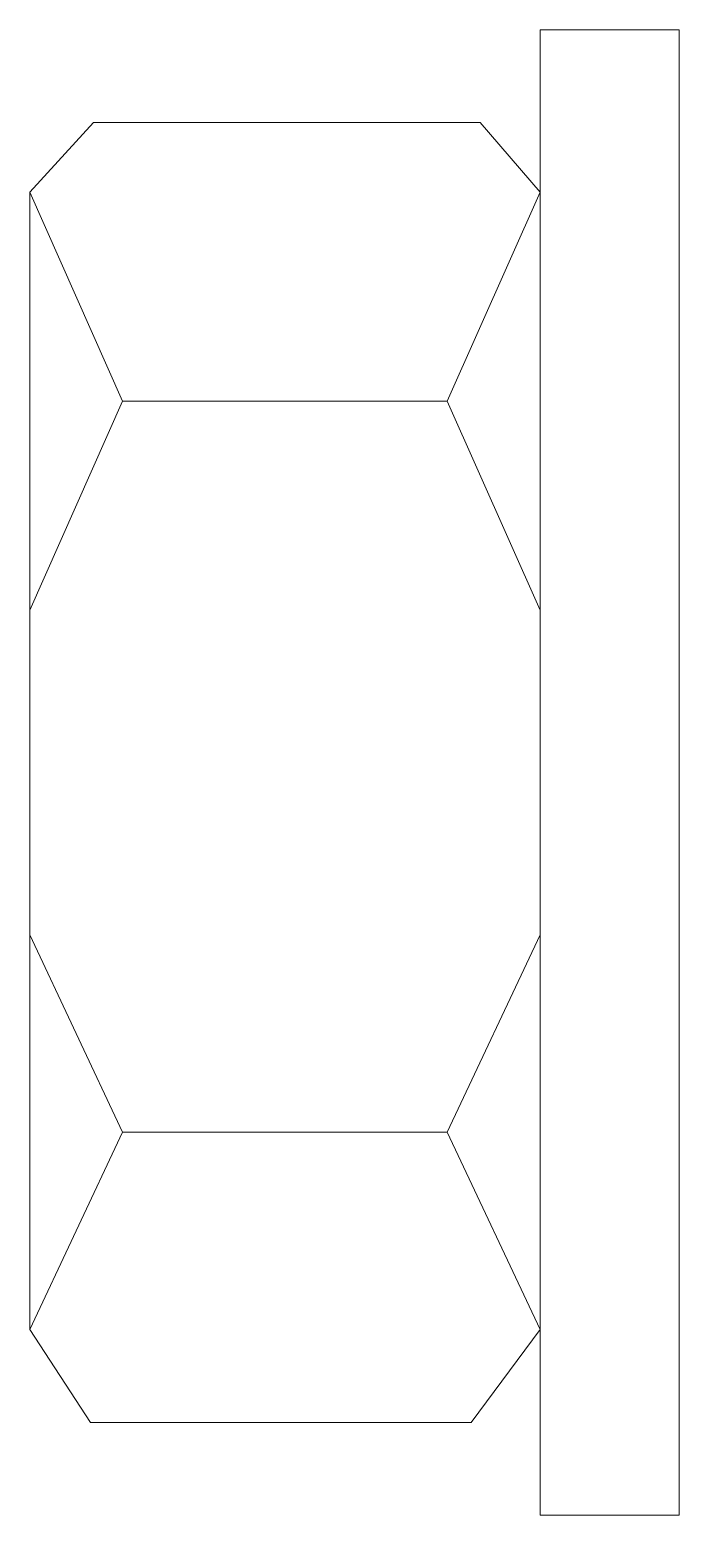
# Model space of a CAD drawing. Header units: metres. Extents: x -13 to 0, y -14.9 to 14.9.
import ezdxf

# ---------------------------------------------------------------- set-up
doc = ezdxf.new("R2010")
doc.units = ezdxf.units.M
doc.layers.add('A-DETL-GENF', color=92, linetype='Continuous', lineweight=18)

# ---------------------------------------------------------------- blocks, each defined once
blk = doc.blocks.new('00 moer s e - M16-403196-00_0 Basismaterialen')
at = {"layer": 'A-DETL-GENF'}
for p, q in [((-2.786, 0), (-2.786, 14.857)), ((-2.786, 14.857), (0, 14.857)), ((0, 14.857), (0, -14.857)), ((-13, 11.607), (-11.723, 13)), ((-11.723, 13), (-3.986, 13)), ((-3.986, 13), (-2.786, 11.607)), ((-13, 11.607), (-11.143, 7.429)), ((-13, -11.143), (-13, 11.607)), ((-4.643, 7.429), (-2.786, 11.607)), ((-2.786, 11.607), (-2.786, 0)), ((-11.143, 7.429), (-13, 3.25)), ((-11.143, 7.429), (-4.643, 7.429)), ((-2.786, 3.25), (-4.643, 7.429)), ((-13, 3.25), (-13, -3.25)), ((-2.786, -3.25), (-2.786, 3.25)), ((-2.786, -14.857), (-2.786, 0)), ((-2.786, 0), (-2.786, -11.143)), ((-13, -3.25), (-11.143, -7.196)), ((-4.643, -7.196), (-2.786, -3.25)), ((-11.143, -7.196), (-13, -11.143)), ((-11.143, -7.196), (-4.643, -7.196)), ((-2.786, -11.143), (-4.643, -7.196)), ((-11.781, -13), (-13, -11.143)), ((-2.786, -11.143), (-4.164, -13)), ((-4.164, -13), (-11.781, -13)), ((0, -14.857), (-2.786, -14.857))]:
    blk.add_line(p, q, dxfattribs=at)

msp = doc.modelspace()

# ---------------------------------------------------------------- block references
msp.add_blockref('00 moer s e - M16-403196-00_0 Basismaterialen', (0, 0))

doc.saveas('drawing.dxf')
